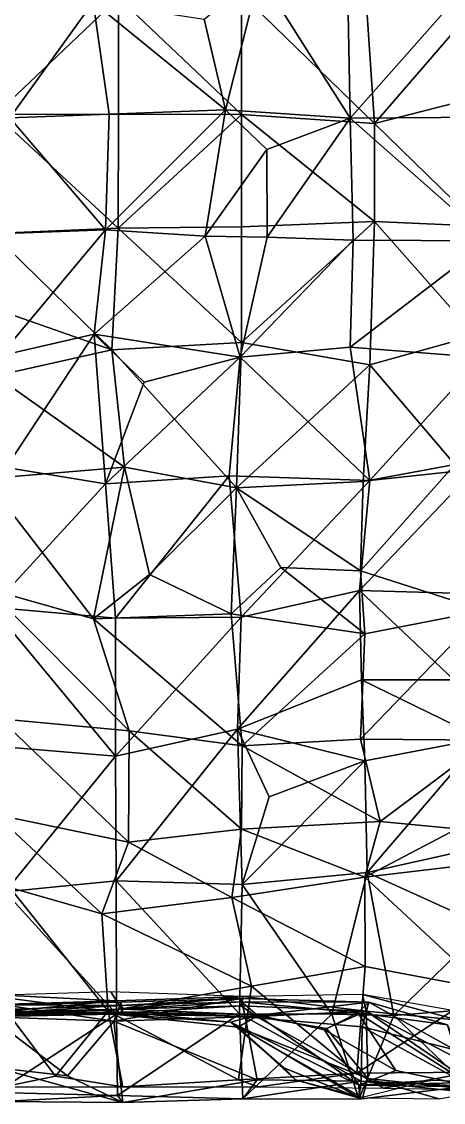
# Model space of a CAD drawing. Header units: metres. Extents: x -3.71 to 2.4, y 1.32 to 7.28.
# Drawn here: x -0.54 to 0.269, y 1.341 to 3.415 of the extents above; entities that cross this region are included whole.
import ezdxf

# ---------------------------------------------------------------- set-up
doc = ezdxf.new("R2010")
doc.units = ezdxf.units.M

msp = doc.modelspace()

# ---------------------------------------------------------------- linework, layer by layer
for points in [[(-0.19, 3.419, -1.449), (-0.084, 3.504, -1.396), (-0.149, 3.245, -1.47)], [(-0.149, 3.245, -1.47), (-0.084, 3.504, -1.396), (0.09, 3.229, -1.375)], [(0.137, 3.219, 2.234), (0.119, 3.485, 2.216), (-0.118, 3.467, 2.238)], [(-0.084, 3.504, -1.396), (0.086, 3.466, -1.347), (0.09, 3.229, -1.375)], [(0.09, 3.229, -1.375), (0.086, 3.466, -1.347), (0.332, 3.503, -1.262)], [(0.351, 3.231, -1.281), (0.09, 3.229, -1.375), (0.332, 3.503, -1.262)], [(0.328, 3.44, 2.187), (0.119, 3.485, 2.216), (0.137, 3.219, 2.234)], [(-0.354, 3.461, 2.245), (-0.605, 3.483, 2.227), (-0.59, 3.236, 2.254)], [(-0.118, 3.236, 2.262), (-0.118, 3.467, 2.238), (-0.354, 3.461, 2.245)], [(-0.118, 3.236, 2.262), (0.137, 3.219, 2.234), (-0.118, 3.467, 2.238)], [(-0.354, 3.237, 2.271), (-0.354, 3.461, 2.245), (-0.59, 3.236, 2.254)], [(-0.563, 3.23, -1.536), (-0.569, 3.462, -1.497), (-0.403, 3.452, -1.477)], [(-0.372, 3.237, -1.5), (-0.563, 3.23, -1.536), (-0.403, 3.452, -1.477)], [(-0.403, 3.452, -1.477), (-0.19, 3.419, -1.449), (-0.149, 3.245, -1.47)], [(-0.372, 3.237, -1.5), (-0.403, 3.452, -1.477), (-0.149, 3.245, -1.47)], [(-0.354, 3.237, 2.271), (-0.118, 3.236, 2.262), (-0.354, 3.461, 2.245)], [(0.137, 3.219, 2.234), (0.325, 3.267, 2.19), (0.328, 3.44, 2.187)], [(0.339, 3.022, 2.194), (0.325, 3.267, 2.19), (0.137, 3.219, 2.234)], [(-0.596, 3.008, 2.219), (-0.355, 3.018, 2.267), (-0.59, 3.236, 2.254)], [(-0.355, 3.018, 2.267), (-0.354, 3.237, 2.271), (-0.59, 3.236, 2.254)], [(-0.379, 3.015, -1.491), (-0.563, 3.23, -1.536), (-0.372, 3.237, -1.5)], [(-0.379, 3.015, -1.491), (-0.372, 3.237, -1.5), (-0.149, 3.245, -1.47)], [(-0.188, 3.003, -1.456), (-0.379, 3.015, -1.491), (-0.149, 3.245, -1.47)], [(-0.118, 3.236, 2.262), (-0.354, 3.237, 2.271), (-0.355, 3.018, 2.267)], [(-0.118, 3.021, 2.302), (-0.118, 3.236, 2.262), (-0.355, 3.018, 2.267)], [(-0.188, 3.003, -1.456), (-0.149, 3.245, -1.47), (-0.07, 3.169, -1.435)], [(-0.07, 3.169, -1.435), (-0.149, 3.245, -1.47), (0.09, 3.229, -1.375)], [(-0.118, 3.021, 2.302), (0.137, 3.031, 2.228), (-0.118, 3.236, 2.262)], [(0.137, 3.031, 2.228), (0.137, 3.219, 2.234), (-0.118, 3.236, 2.262)], [(-0.379, 3.015, -1.491), (-0.569, 3.008, -1.519), (-0.563, 3.23, -1.536)], [(-0.069, 3.001, -1.42), (-0.07, 3.169, -1.435), (0.09, 3.229, -1.375)], [(0.096, 2.995, -1.384), (-0.069, 3.001, -1.42), (0.09, 3.229, -1.375)], [(0.09, 3.229, -1.375), (0.351, 3.231, -1.281), (0.357, 2.994, -1.301)], [(0.096, 2.995, -1.384), (0.09, 3.229, -1.375), (0.357, 2.994, -1.301)], [(0.137, 3.031, 2.228), (0.339, 3.022, 2.194), (0.137, 3.219, 2.234)], [(-0.069, 3.001, -1.42), (-0.188, 3.003, -1.456), (-0.07, 3.169, -1.435)], [(0.128, 2.756, 2.209), (0.137, 3.031, 2.228), (-0.118, 2.799, 2.265)], [(0.137, 3.031, 2.228), (-0.118, 3.021, 2.302), (-0.118, 2.799, 2.265)], [(0.128, 2.756, 2.209), (0.33, 2.812, 2.191), (0.137, 3.031, 2.228)], [(0.33, 2.812, 2.191), (0.339, 3.022, 2.194), (0.137, 3.031, 2.228)], [(-0.367, 2.785, 2.216), (-0.355, 3.018, 2.267), (-0.596, 3.008, 2.219)], [(-0.562, 2.853, 2.182), (-0.367, 2.785, 2.216), (-0.596, 3.008, 2.219)], [(-0.581, 2.773, -1.508), (-0.569, 3.008, -1.519), (-0.379, 3.015, -1.491)], [(-0.401, 2.815, -1.472), (-0.581, 2.773, -1.508), (-0.379, 3.015, -1.491)], [(-0.401, 2.815, -1.472), (-0.379, 3.015, -1.491), (-0.188, 3.003, -1.456)], [(-0.367, 2.785, 2.216), (-0.118, 2.799, 2.265), (-0.355, 3.018, 2.267)], [(-0.118, 2.799, 2.265), (-0.118, 3.021, 2.302), (-0.355, 3.018, 2.267)], [(-0.121, 2.771, -1.392), (-0.401, 2.815, -1.472), (-0.188, 3.003, -1.456)], [(-0.121, 2.771, -1.392), (-0.188, 3.003, -1.456), (-0.069, 3.001, -1.42)], [(-0.121, 2.771, -1.392), (-0.069, 3.001, -1.42), (0.096, 2.995, -1.384)], [(0.09, 2.79, -1.351), (-0.121, 2.771, -1.392), (0.096, 2.995, -1.384)], [(0.09, 2.79, -1.351), (0.096, 2.995, -1.384), (0.357, 2.994, -1.301)], [(0.342, 2.77, -1.277), (0.09, 2.79, -1.351), (0.357, 2.994, -1.301)], [(-0.59, 2.735, 2.146), (-0.367, 2.785, 2.216), (-0.562, 2.853, 2.182)], [(-0.57, 2.559, -1.463), (-0.581, 2.773, -1.508), (-0.401, 2.815, -1.472)], [(-0.379, 2.528, -1.412), (-0.57, 2.559, -1.463), (-0.401, 2.815, -1.472)], [(-0.305, 2.723, -1.425), (-0.401, 2.815, -1.472), (-0.121, 2.771, -1.392)], [(-0.379, 2.528, -1.412), (-0.401, 2.815, -1.472), (-0.305, 2.723, -1.425)], [(0.291, 2.565, 2.179), (0.33, 2.812, 2.191), (0.128, 2.756, 2.209)], [(-0.343, 2.56, 2.192), (-0.367, 2.785, 2.216), (-0.59, 2.735, 2.146)], [(-0.128, 2.52, 2.216), (-0.118, 2.799, 2.265), (-0.367, 2.785, 2.216)], [(-0.343, 2.56, 2.192), (-0.128, 2.52, 2.216), (-0.367, 2.785, 2.216)], [(0.128, 2.756, 2.209), (-0.118, 2.799, 2.265), (-0.128, 2.52, 2.216)], [(-0.121, 2.771, -1.392), (0.09, 2.79, -1.351), (0.128, 2.534, -1.309)], [(0.128, 2.534, -1.309), (0.09, 2.79, -1.351), (0.342, 2.77, -1.277)], [(-0.379, 2.528, -1.412), (-0.305, 2.723, -1.425), (-0.121, 2.771, -1.392)], [(-0.142, 2.543, -1.374), (-0.379, 2.528, -1.412), (-0.121, 2.771, -1.392)], [(-0.142, 2.543, -1.374), (-0.121, 2.771, -1.392), (0.128, 2.534, -1.309)], [(0.33, 2.556, -1.248), (0.128, 2.534, -1.309), (0.342, 2.77, -1.277)], [(0.115, 2.532, 2.22), (0.128, 2.756, 2.209), (-0.128, 2.52, 2.216)], [(0.115, 2.532, 2.22), (0.291, 2.565, 2.179), (0.128, 2.756, 2.209)], [(-0.59, 2.735, 2.146), (-0.61, 2.537, 2.101), (-0.343, 2.56, 2.192)], [(-0.402, 2.269, 2.108), (-0.343, 2.56, 2.192), (-0.61, 2.537, 2.101)], [(-0.597, 2.291, -1.377), (-0.57, 2.559, -1.463), (-0.379, 2.528, -1.412)], [(-0.402, 2.269, 2.108), (-0.295, 2.354, 2.178), (-0.343, 2.56, 2.192)], [(-0.128, 2.52, 2.216), (-0.343, 2.56, 2.192), (-0.295, 2.354, 2.178)], [(0.108, 2.323, -1.267), (0.128, 2.534, -1.309), (0.33, 2.556, -1.248)], [(0.289, 2.318, -1.205), (0.108, 2.323, -1.267), (0.33, 2.556, -1.248)], [(0.291, 2.565, 2.179), (0.11, 2.361, 2.186), (0.348, 2.285, 2.086)], [(0.11, 2.361, 2.186), (0.291, 2.565, 2.179), (0.115, 2.532, 2.22)], [(-0.605, 2.326, 2.047), (-0.402, 2.269, 2.108), (-0.61, 2.537, 2.101)], [(-0.36, 2.27, -1.343), (-0.379, 2.528, -1.412), (-0.142, 2.543, -1.374)], [(-0.119, 2.272, -1.305), (-0.36, 2.27, -1.343), (-0.142, 2.543, -1.374)], [(-0.119, 2.272, -1.305), (-0.142, 2.543, -1.374), (0.128, 2.534, -1.309)], [(0.11, 2.361, 2.186), (0.115, 2.532, 2.22), (-0.128, 2.52, 2.216)], [(0.108, 2.323, -1.267), (-0.119, 2.272, -1.305), (0.128, 2.534, -1.309)], [(-0.36, 2.27, -1.343), (-0.597, 2.291, -1.377), (-0.379, 2.528, -1.412)], [(-0.138, 2.278, 2.141), (-0.128, 2.52, 2.216), (-0.295, 2.354, 2.178)], [(-0.138, 2.278, 2.141), (-0.043, 2.367, 2.185), (-0.128, 2.52, 2.216)], [(-0.043, 2.367, 2.185), (0.11, 2.361, 2.186), (-0.128, 2.52, 2.216)], [(-0.138, 2.278, 2.141), (0.118, 2.24, 2.121), (-0.043, 2.367, 2.185)], [(0.118, 2.24, 2.121), (0.11, 2.361, 2.186), (-0.043, 2.367, 2.185)], [(-0.138, 2.278, 2.141), (-0.295, 2.354, 2.178), (-0.402, 2.269, 2.108)], [(0.118, 2.24, 2.121), (0.348, 2.285, 2.086), (0.11, 2.361, 2.186)], [(-0.581, 2.077, 1.973), (-0.334, 2.054, 2.038), (-0.605, 2.326, 2.047)], [(-0.605, 2.326, 2.047), (-0.334, 2.054, 2.038), (-0.402, 2.269, 2.108)], [(-0.126, 2.057, -1.236), (-0.119, 2.272, -1.305), (0.108, 2.323, -1.267)], [(0.112, 2.152, -1.21), (-0.126, 2.057, -1.236), (0.108, 2.323, -1.267)], [(0.108, 2.323, -1.267), (0.289, 2.318, -1.205), (0.289, 2.152, -1.201)], [(0.112, 2.152, -1.21), (0.108, 2.323, -1.267), (0.289, 2.152, -1.201)], [(-0.597, 2.291, -1.377), (-0.36, 2.27, -1.343), (-0.36, 2.005, -1.255)], [(-0.575, 2.023, -1.256), (-0.597, 2.291, -1.377), (-0.36, 2.005, -1.255)], [(0.348, 2.285, 2.086), (0.118, 2.24, 2.121), (0.11, 2.038, 2.08)], [(0.356, 2.036, 2.017), (0.348, 2.285, 2.086), (0.11, 2.038, 2.08)], [(-0.117, 2.025, 2.078), (-0.138, 2.278, 2.141), (-0.402, 2.269, 2.108)], [(-0.334, 2.054, 2.038), (-0.117, 2.025, 2.078), (-0.402, 2.269, 2.108)], [(-0.36, 2.005, -1.255), (-0.36, 2.27, -1.343), (-0.119, 2.272, -1.305)], [(-0.126, 2.057, -1.236), (-0.36, 2.005, -1.255), (-0.119, 2.272, -1.305)], [(0.118, 2.24, 2.121), (-0.138, 2.278, 2.141), (-0.117, 2.025, 2.078)], [(0.11, 2.038, 2.08), (0.118, 2.24, 2.121), (-0.117, 2.025, 2.078)], [(0.118, 1.996, -1.175), (-0.126, 2.057, -1.236), (0.112, 2.152, -1.21)], [(0.112, 2.152, -1.21), (0.289, 2.152, -1.201), (0.343, 2.039, -1.148)], [(0.118, 1.996, -1.175), (0.112, 2.152, -1.21), (0.343, 2.039, -1.148)], [(-0.591, 1.893, 1.902), (-0.335, 1.84, 1.894), (-0.581, 2.077, 1.973)], [(-0.335, 1.84, 1.894), (-0.334, 2.054, 2.038), (-0.581, 2.077, 1.973)], [(-0.359, 1.766, -1.105), (-0.36, 2.005, -1.255), (-0.126, 2.057, -1.236)], [(-0.117, 1.759, -1.072), (-0.359, 1.766, -1.105), (-0.126, 2.057, -1.236)], [(-0.335, 1.84, 1.894), (-0.118, 1.865, 1.933), (-0.334, 2.054, 2.038)], [(-0.118, 1.865, 1.933), (-0.117, 2.025, 2.078), (-0.334, 2.054, 2.038)], [(-0.065, 1.927, -1.197), (-0.126, 2.057, -1.236), (0.118, 1.996, -1.175)], [(-0.117, 1.759, -1.072), (-0.126, 2.057, -1.236), (-0.065, 1.927, -1.197)], [(0.148, 1.88, 1.976), (0.11, 2.038, 2.08), (-0.117, 2.025, 2.078)], [(0.356, 2.036, 2.017), (0.11, 2.038, 2.08), (0.148, 1.88, 1.976)], [(0.123, 1.782, -1.047), (0.118, 1.996, -1.175), (0.343, 2.039, -1.148)], [(0.369, 1.837, -1.03), (0.123, 1.782, -1.047), (0.343, 2.039, -1.148)], [(0.295, 1.866, 1.942), (0.356, 2.036, 2.017), (0.148, 1.88, 1.976)], [(-0.572, 1.745, -1.094), (-0.575, 2.023, -1.256), (-0.36, 2.005, -1.255)], [(-0.118, 1.865, 1.933), (0.148, 1.88, 1.976), (-0.117, 2.025, 2.078)], [(-0.359, 1.766, -1.105), (-0.572, 1.745, -1.094), (-0.36, 2.005, -1.255)], [(-0.117, 1.759, -1.072), (-0.065, 1.927, -1.197), (0.118, 1.996, -1.175)], [(0.123, 1.782, -1.047), (-0.117, 1.759, -1.072), (0.118, 1.996, -1.175)], [(-0.386, 1.703, 1.942), (-0.335, 1.84, 1.894), (-0.591, 1.893, 1.902)], [(-0.563, 1.753, 1.986), (-0.386, 1.703, 1.942), (-0.591, 1.893, 1.902)], [(0.118, 1.773, 1.85), (0.148, 1.88, 1.976), (-0.118, 1.865, 1.933)], [(0.295, 1.866, 1.942), (0.148, 1.88, 1.976), (0.118, 1.773, 1.85)], [(-0.137, 1.734, 1.859), (-0.118, 1.865, 1.933), (-0.335, 1.84, 1.894)], [(-0.137, 1.734, 1.859), (0.118, 1.773, 1.85), (-0.118, 1.865, 1.933)], [(0.377, 1.804, 1.834), (0.295, 1.866, 1.942), (0.118, 1.773, 1.85)], [(-0.137, 1.734, 1.859), (-0.335, 1.84, 1.894), (-0.386, 1.703, 1.942)], [(0.35, 1.679, -0.955), (0.123, 1.782, -1.047), (0.369, 1.837, -1.03)], [(0.35, 1.558, 1.778), (0.377, 1.804, 1.834), (0.118, 1.773, 1.85)], [(-0.572, 1.745, -1.094), (-0.359, 1.766, -1.105), (-0.358, 1.51, -1.015)], [(-0.359, 1.766, -1.105), (-0.117, 1.759, -1.072), (-0.122, 1.511, -0.992)], [(-0.358, 1.51, -1.015), (-0.359, 1.766, -1.105), (-0.122, 1.511, -0.992)], [(0.119, 1.602, 1.813), (0.118, 1.773, 1.85), (-0.137, 1.734, 1.859)], [(-0.117, 1.759, -1.072), (0.123, 1.782, -1.047), (0.055, 1.51, -0.969)], [(0.174, 1.508, -0.948), (0.055, 1.51, -0.969), (0.123, 1.782, -1.047)], [(0.119, 1.602, 1.813), (0.35, 1.558, 1.778), (0.118, 1.773, 1.85)], [(0.174, 1.508, -0.948), (0.123, 1.782, -1.047), (0.35, 1.679, -0.955)], [(-0.591, 1.544, 2.022), (-0.374, 1.516, 1.951), (-0.563, 1.753, 1.986)], [(-0.574, 1.516, -1.055), (-0.572, 1.745, -1.094), (-0.358, 1.51, -1.015)], [(-0.374, 1.516, 1.951), (-0.386, 1.703, 1.942), (-0.563, 1.753, 1.986)], [(-0.122, 1.511, -0.992), (-0.117, 1.759, -1.072), (0.055, 1.51, -0.969)], [(-0.099, 1.564, 1.866), (-0.137, 1.734, 1.859), (-0.386, 1.703, 1.942)], [(-0.099, 1.564, 1.866), (0.119, 1.602, 1.813), (-0.137, 1.734, 1.859)], [(-0.374, 1.516, 1.951), (-0.099, 1.564, 1.866), (-0.386, 1.703, 1.942)], [(0.34, 1.521, -0.918), (0.174, 1.508, -0.948), (0.35, 1.679, -0.955)], [(-0.099, 1.564, 1.866), (0.103, 1.397, 1.772), (0.119, 1.602, 1.813)], [(0.103, 1.397, 1.772), (0.35, 1.558, 1.778), (0.119, 1.602, 1.813)], [(-0.099, 1.564, 1.866), (-0.374, 1.516, 1.951), (-0.124, 1.384, 1.804)], [(-0.099, 1.564, 1.866), (-0.124, 1.384, 1.804), (0.103, 1.397, 1.772)], [(0.322, 1.399, 1.744), (0.35, 1.558, 1.778), (0.103, 1.397, 1.772)], [(-0.475, 1.391, 1.947), (-0.374, 1.516, 1.951), (-0.591, 1.544, 2.022)], [(-0.475, 1.391, 1.947), (-0.591, 1.544, 2.022), (-0.575, 1.371, 1.804)], [(-0.358, 1.536, 1.303), (-0.574, 1.547, 1.497), (-0.587, 1.529, 1.277)], [(-0.358, 1.536, 1.303), (-0.587, 1.529, 1.277), (-0.58, 1.515, 1.044)], [(-0.347, 1.52, 1.046), (-0.358, 1.536, 1.303), (-0.58, 1.515, 1.044)], [(-0.358, 1.536, 1.303), (-0.369, 1.553, 1.491), (-0.574, 1.547, 1.497)], [(-0.115, 1.544, 1.325), (-0.369, 1.553, 1.491), (-0.358, 1.536, 1.303)], [(-0.119, 1.54, -0.349), (-0.349, 1.533, -0.35), (-0.363, 1.497, -0.589)], [(-0.111, 1.505, -0.554), (-0.119, 1.54, -0.349), (-0.363, 1.497, -0.589)], [(-0.115, 1.544, 1.325), (-0.358, 1.536, 1.303), (-0.347, 1.52, 1.046)], [(-0.118, 1.534, -0.115), (-0.35, 1.527, -0.118), (-0.119, 1.54, -0.349)], [(-0.119, 1.54, -0.349), (-0.35, 1.527, -0.118), (-0.349, 1.533, -0.35)], [(-0.119, 1.526, 1.039), (-0.115, 1.544, 1.325), (-0.347, 1.52, 1.046)], [(0.121, 1.516, 1.04), (-0.115, 1.544, 1.325), (-0.119, 1.526, 1.039)], [(0.126, 1.533, -0.376), (-0.118, 1.534, -0.115), (-0.119, 1.54, -0.349)], [(0.126, 1.533, -0.376), (-0.119, 1.54, -0.349), (-0.111, 1.505, -0.554)], [(0.114, 1.548, 1.266), (-0.115, 1.544, 1.325), (0.121, 1.516, 1.04)], [(0.333, 1.509, 1.242), (0.114, 1.548, 1.266), (0.298, 1.499, 1.122)], [(0.298, 1.499, 1.122), (0.114, 1.548, 1.266), (0.121, 1.516, 1.04)], [(-0.363, 1.497, -0.589), (-0.576, 1.528, -0.349), (-0.601, 1.505, -0.616)], [(-0.347, 1.52, 1.046), (-0.601, 1.506, 0.806), (-0.35, 1.512, 0.816)], [(-0.347, 1.52, 1.046), (-0.58, 1.515, 1.044), (-0.601, 1.506, 0.806)], [(-0.349, 1.515, 0.345), (-0.599, 1.509, 0.368), (-0.344, 1.52, 0.115)], [(-0.344, 1.52, 0.115), (-0.599, 1.509, 0.368), (-0.576, 1.513, 0.115)], [(-0.349, 1.515, 0.345), (-0.587, 1.506, 0.58), (-0.599, 1.509, 0.368)], [(-0.574, 1.516, -1.055), (-0.358, 1.51, -1.015), (-0.589, 1.36, -1.001)], [(-0.363, 1.51, 0.592), (-0.587, 1.506, 0.58), (-0.349, 1.515, 0.345)], [(-0.35, 1.527, -0.118), (-0.577, 1.519, -0.114), (-0.576, 1.528, -0.349)], [(-0.35, 1.527, -0.118), (-0.576, 1.513, 0.115), (-0.577, 1.519, -0.114)], [(-0.35, 1.527, -0.118), (-0.576, 1.528, -0.349), (-0.349, 1.533, -0.35)], [(-0.349, 1.533, -0.35), (-0.576, 1.528, -0.349), (-0.363, 1.497, -0.589)], [(-0.344, 1.52, 0.115), (-0.576, 1.513, 0.115), (-0.35, 1.527, -0.118)], [(-0.374, 1.516, 1.951), (-0.475, 1.391, 1.947), (-0.346, 1.371, 1.783)], [(-0.124, 1.384, 1.804), (-0.374, 1.516, 1.951), (-0.346, 1.371, 1.783)], [(-0.139, 1.495, 0.344), (-0.363, 1.51, 0.592), (-0.349, 1.515, 0.345)], [(-0.118, 1.534, -0.115), (-0.344, 1.52, 0.115), (-0.35, 1.527, -0.118)], [(-0.119, 1.526, 1.039), (-0.347, 1.52, 1.046), (-0.35, 1.512, 0.816)], [(-0.09, 1.506, 0.81), (-0.119, 1.526, 1.039), (-0.35, 1.512, 0.816)], [(-0.089, 1.509, 0.126), (-0.349, 1.515, 0.345), (-0.344, 1.52, 0.115)], [(-0.139, 1.495, 0.344), (-0.349, 1.515, 0.345), (-0.089, 1.509, 0.126)], [(-0.089, 1.509, 0.126), (-0.344, 1.52, 0.115), (-0.118, 1.534, -0.115)], [(0.121, 1.516, 1.04), (-0.119, 1.526, 1.039), (-0.09, 1.506, 0.81)], [(0.105, 1.513, -0.126), (-0.118, 1.534, -0.115), (0.126, 1.533, -0.376)], [(0.105, 1.513, -0.126), (-0.089, 1.509, 0.126), (-0.118, 1.534, -0.115)], [(0.113, 1.486, -0.53), (0.126, 1.533, -0.376), (-0.111, 1.505, -0.554)], [(0.045, 1.483, 0.88), (0.121, 1.516, 1.04), (-0.09, 1.506, 0.81)], [(0.124, 1.387, 0.804), (0.121, 1.516, 1.04), (0.045, 1.483, 0.88)], [(0.277, 1.49, -0.346), (0.105, 1.513, -0.126), (0.126, 1.533, -0.376)], [(0.113, 1.486, -0.53), (0.291, 1.442, -0.492), (0.126, 1.533, -0.376)], [(0.124, 1.387, 0.804), (0.345, 1.363, 0.821), (0.121, 1.516, 1.04)], [(0.36, 1.392, 1.033), (0.298, 1.499, 1.122), (0.121, 1.516, 1.04)], [(0.36, 1.392, 1.033), (0.121, 1.516, 1.04), (0.345, 1.363, 0.821)], [(0.291, 1.442, -0.492), (0.277, 1.49, -0.346), (0.126, 1.533, -0.376)], [(0.315, 1.372, -0.815), (0.174, 1.508, -0.948), (0.34, 1.521, -0.918)], [(-0.35, 1.512, 0.816), (-0.601, 1.506, 0.806), (-0.363, 1.51, 0.592)], [(-0.363, 1.51, 0.592), (-0.601, 1.506, 0.806), (-0.587, 1.506, 0.58)], [(-0.587, 1.407, -0.712), (-0.452, 1.392, -0.697), (-0.601, 1.505, -0.616)], [(-0.452, 1.392, -0.697), (-0.363, 1.497, -0.589), (-0.601, 1.505, -0.616)], [(-0.589, 1.36, -1.001), (-0.358, 1.51, -1.015), (-0.356, 1.354, -0.97)], [(-0.346, 1.341, -0.807), (-0.363, 1.497, -0.589), (-0.452, 1.392, -0.697)], [(-0.09, 1.506, 0.81), (-0.35, 1.512, 0.816), (-0.363, 1.51, 0.592)], [(-0.125, 1.485, 0.571), (-0.363, 1.51, 0.592), (-0.139, 1.495, 0.344)], [(-0.125, 1.485, 0.571), (-0.09, 1.506, 0.81), (-0.363, 1.51, 0.592)], [(-0.088, 1.384, -0.654), (-0.111, 1.505, -0.554), (-0.363, 1.497, -0.589)], [(-0.346, 1.341, -0.807), (-0.088, 1.384, -0.654), (-0.363, 1.497, -0.589)], [(-0.356, 1.354, -0.97), (-0.358, 1.51, -1.015), (-0.122, 1.511, -0.992)], [(-0.116, 1.348, -0.851), (-0.356, 1.354, -0.97), (-0.122, 1.511, -0.992)], [(0.107, 1.374, 0.134), (-0.139, 1.495, 0.344), (-0.089, 1.509, 0.126)], [(0.107, 1.374, 0.134), (0.108, 1.349, 0.347), (-0.139, 1.495, 0.344)], [(0.108, 1.349, 0.347), (-0.037, 1.407, 0.407), (-0.139, 1.495, 0.344)], [(-0.139, 1.495, 0.344), (-0.037, 1.407, 0.407), (-0.125, 1.485, 0.571)], [(-0.125, 1.485, 0.571), (0.124, 1.387, 0.804), (-0.09, 1.506, 0.81)], [(-0.116, 1.348, -0.851), (-0.122, 1.511, -0.992), (0.055, 1.51, -0.969)], [(0.107, 1.347, -0.806), (-0.116, 1.348, -0.851), (0.055, 1.51, -0.969)], [(-0.088, 1.384, -0.654), (0.111, 1.382, -0.623), (-0.111, 1.505, -0.554)], [(0.111, 1.382, -0.623), (0.113, 1.486, -0.53), (-0.111, 1.505, -0.554)], [(0.045, 1.483, 0.88), (-0.09, 1.506, 0.81), (0.124, 1.387, 0.804)], [(0.105, 1.513, -0.126), (0.041, 1.48, 0.037), (-0.089, 1.509, 0.126)], [(0.041, 1.48, 0.037), (0.107, 1.374, 0.134), (-0.089, 1.509, 0.126)], [(0.178, 1.402, -0.041), (0.041, 1.48, 0.037), (0.105, 1.513, -0.126)], [(0.107, 1.347, -0.806), (0.055, 1.51, -0.969), (0.174, 1.508, -0.948)], [(0.277, 1.49, -0.346), (0.327, 1.371, -0.127), (0.105, 1.513, -0.126)], [(0.105, 1.513, -0.126), (0.327, 1.371, -0.127), (0.178, 1.402, -0.041)], [(0.107, 1.347, -0.806), (0.174, 1.508, -0.948), (0.315, 1.372, -0.815)], [(-0.015, 1.384, 0.528), (0.114, 1.35, 0.579), (-0.125, 1.485, 0.571)], [(-0.037, 1.407, 0.407), (-0.015, 1.384, 0.528), (-0.125, 1.485, 0.571)], [(0.114, 1.35, 0.579), (0.124, 1.387, 0.804), (-0.125, 1.485, 0.571)], [(-0.015, 1.384, 0.528), (0.114, 1.35, 0.579), (-0.125, 1.485, 0.571)], [(0.114, 1.35, 0.579), (-0.015, 1.384, 0.528), (-0.125, 1.485, 0.571)], [(0.178, 1.402, -0.041), (0.107, 1.374, 0.134), (0.041, 1.48, 0.037)], [(0.111, 1.382, -0.623), (0.349, 1.357, -0.581), (0.113, 1.486, -0.53)], [(0.349, 1.357, -0.581), (0.291, 1.442, -0.492), (0.113, 1.486, -0.53)], [(-0.582, 1.343, -0.817), (-0.346, 1.341, -0.807), (-0.587, 1.407, -0.712)], [(-0.346, 1.341, -0.807), (-0.452, 1.392, -0.697), (-0.587, 1.407, -0.712)], [(-0.346, 1.371, 1.783), (-0.475, 1.391, 1.947), (-0.575, 1.371, 1.804)], [(0.103, 1.397, 1.772), (-0.124, 1.384, 1.804), (-0.086, 1.371, 1.614)], [(0.103, 1.397, 1.772), (-0.086, 1.371, 1.614), (0.154, 1.368, 1.571)], [(-0.037, 1.407, 0.407), (0.108, 1.349, 0.347), (-0.015, 1.384, 0.528)], [(0.322, 1.399, 1.744), (0.103, 1.397, 1.772), (0.154, 1.368, 1.571)], [(0.178, 1.402, -0.041), (0.327, 1.371, -0.127), (0.107, 1.374, 0.134)], [(0.339, 1.365, 1.541), (0.322, 1.399, 1.744), (0.154, 1.368, 1.571)], [(-0.124, 1.384, 1.804), (-0.346, 1.371, 1.783), (-0.086, 1.371, 1.614)], [(-0.088, 1.384, -0.654), (-0.346, 1.341, -0.807), (-0.116, 1.348, -0.851)], [(0.111, 1.382, -0.623), (-0.088, 1.384, -0.654), (-0.116, 1.348, -0.851)], [(0.107, 1.347, -0.806), (0.111, 1.382, -0.623), (-0.116, 1.348, -0.851)], [(0.108, 1.349, 0.347), (0.114, 1.35, 0.579), (-0.015, 1.384, 0.528)], [(0.245, 1.383, 0.258), (0.108, 1.349, 0.347), (0.107, 1.374, 0.134)], [(0.347, 1.38, 0.14), (0.245, 1.383, 0.258), (0.107, 1.374, 0.134)], [(0.315, 1.372, -0.815), (0.111, 1.382, -0.623), (0.107, 1.347, -0.806)], [(0.347, 1.38, 0.14), (0.107, 1.374, 0.134), (0.327, 1.371, -0.127)], [(0.349, 1.357, -0.581), (0.111, 1.382, -0.623), (0.315, 1.372, -0.815)], [(0.261, 1.348, 0.629), (0.124, 1.387, 0.804), (0.114, 1.35, 0.579)], [(0.345, 1.363, 0.821), (0.124, 1.387, 0.804), (0.261, 1.348, 0.629)], [(-0.356, 1.354, -0.97), (-0.582, 1.343, -0.817), (-0.589, 1.36, -1.001)], [(-0.346, 1.341, -0.807), (-0.582, 1.343, -0.817), (-0.356, 1.354, -0.97)], [(-0.356, 1.354, -0.97), (-0.116, 1.348, -0.851), (-0.346, 1.341, -0.807)]]:
    msp.add_3dface(points)

doc.saveas('drawing.dxf')
